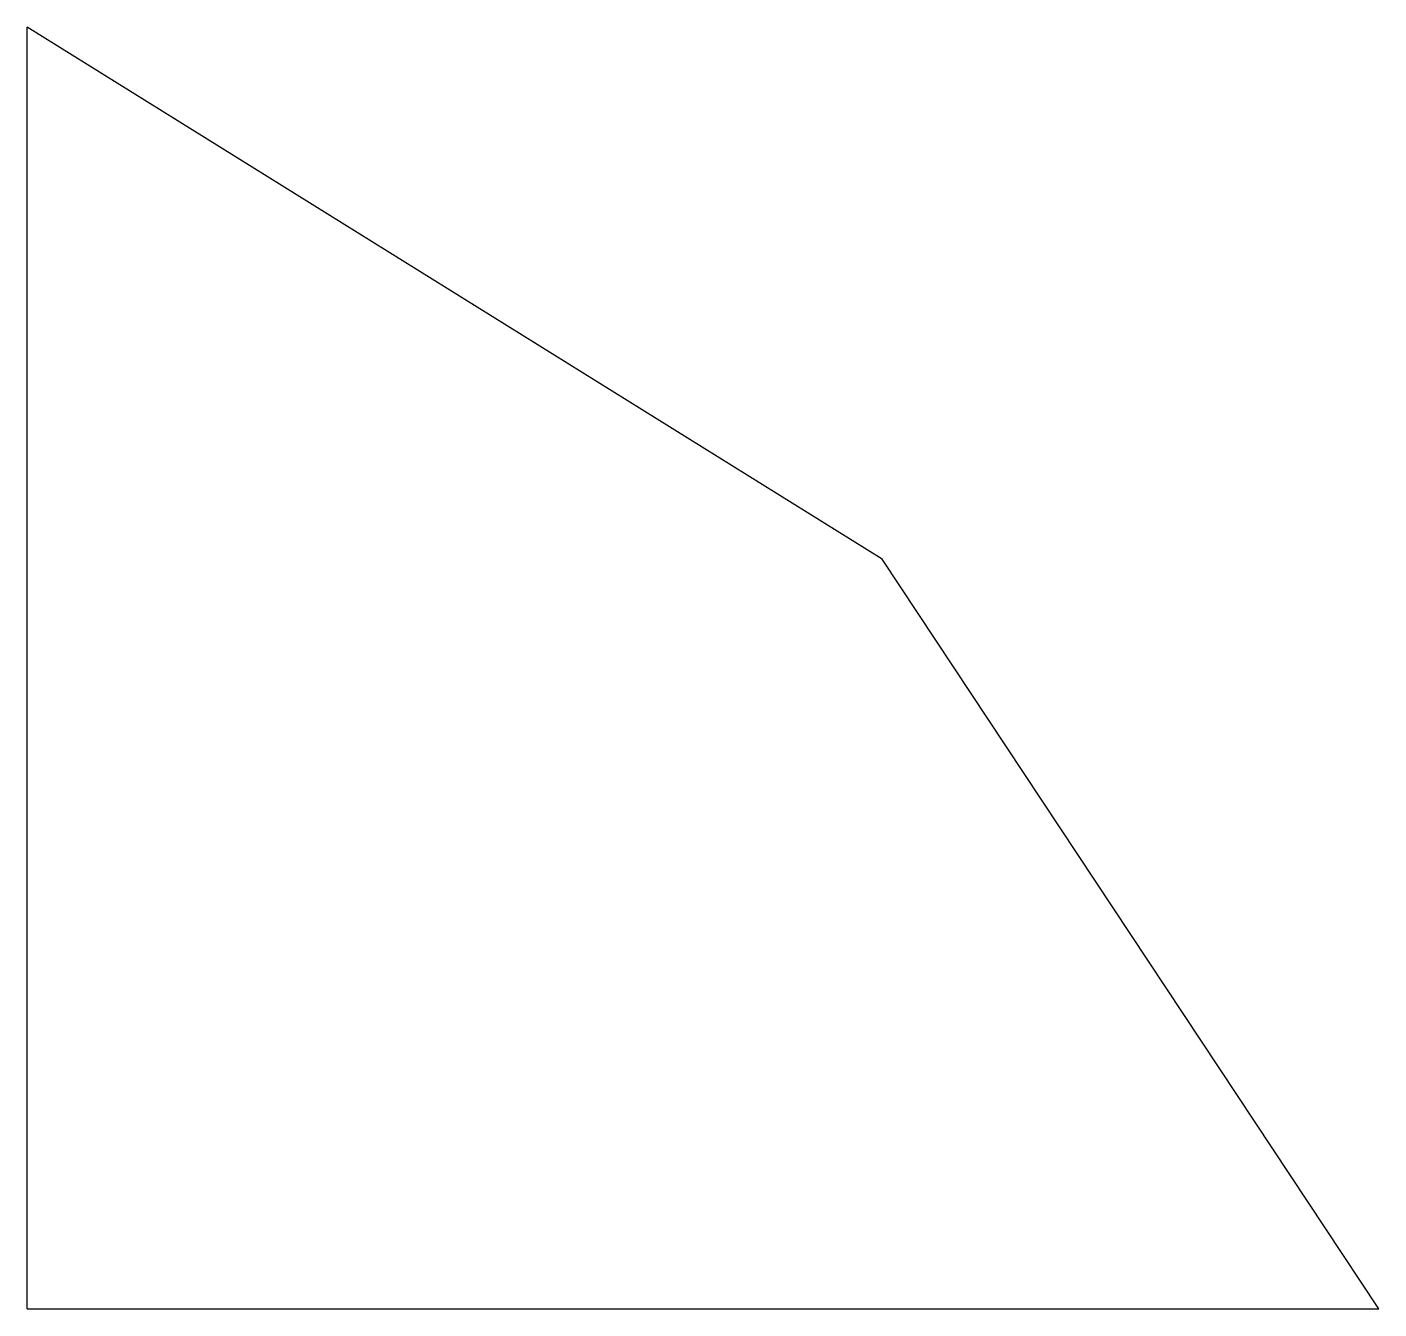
# Model space of a CAD drawing. Header units: inches. Extents: x 0 to 4.52, y 0 to 4.28.
import ezdxf

# ---------------------------------------------------------------- set-up
doc = ezdxf.new("R2010")
doc.units = ezdxf.units.IN
doc.header["$MEASUREMENT"] = 0

msp = doc.modelspace()

# ---------------------------------------------------------------- linework, layer by layer
for p, q in [((0, 0), (0, 4.2822)), ((2.8572, 2.5048), (0, 4.2822)), ((4.5169, 0), (2.8572, 2.5048)), ((0, 0), (4.5169, 0))]:
    msp.add_line(p, q)

doc.saveas('drawing.dxf')
